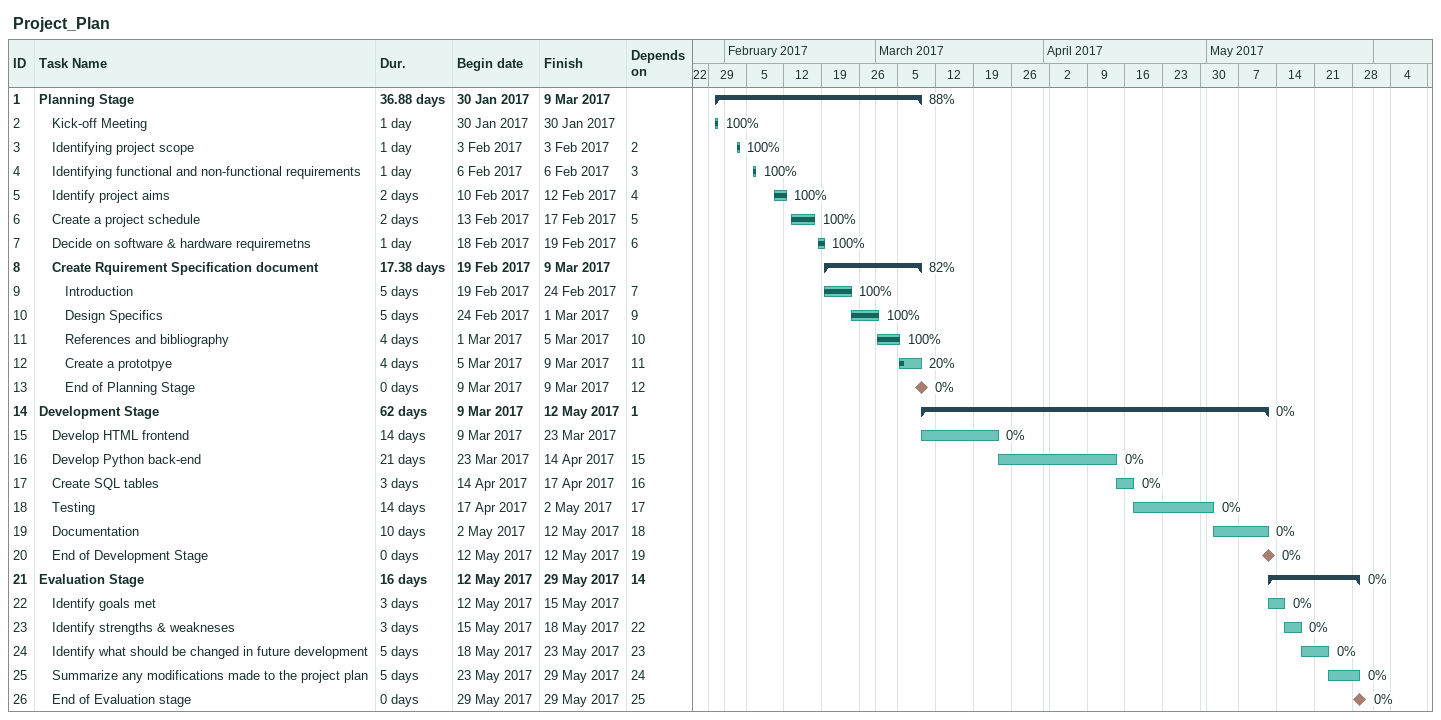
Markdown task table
Project_Plan

| ID | Level | Task | Duration | Start | Finish | Predecessors | % complete |
|---|---|---|---|---|---|---|---|
| 1 | 1 | **Planning Stage** | 36.88d | 2017-01-30 | 2017-03-09 |  | 88 |
| 2 | 2 | Kick-off Meeting | 1d | 2017-01-30 | 2017-01-30 |  | 100 |
| 3 | 2 | Identifying project scope | 1d | 2017-02-03 | 2017-02-03 | 2 | 100 |
| 4 | 2 | Identifying functional and non-functional requirements | 1d | 2017-02-06 | 2017-02-06 | 3 | 100 |
| 5 | 2 | Identify project aims | 2d | 2017-02-10 | 2017-02-12 | 4 | 100 |
| 6 | 2 | Create a project schedule | 2d | 2017-02-13 | 2017-02-17 | 5 | 100 |
| 7 | 2 | Decide on software & hardware requiremetns | 1d | 2017-02-18 | 2017-02-19 | 6 | 100 |
| 8 | 2 | **Create Rquirement Specification document** | 17.38d | 2017-02-19 | 2017-03-09 |  | 82 |
| 9 | 3 | Introduction | 5d | 2017-02-19 | 2017-02-24 | 7 | 100 |
| 10 | 3 | Design Specifics | 5d | 2017-02-24 | 2017-03-01 | 9 | 100 |
| 11 | 3 | References and bibliography | 4d | 2017-03-01 | 2017-03-05 | 10 | 100 |
| 12 | 3 | Create a prototpye | 4d | 2017-03-05 | 2017-03-09 | 11 | 20 |
| 13 | 3 | End of Planning Stage | 0d | 2017-03-09 | 2017-03-09 | 12 | 0 |
| 14 | 1 | **Development Stage** | 62d | 2017-03-09 | 2017-05-12 | 1 | 0 |
| 15 | 2 | Develop HTML frontend | 14d | 2017-03-09 | 2017-03-23 |  | 0 |
| 16 | 2 | Develop Python back-end | 21d | 2017-03-23 | 2017-04-14 | 15 | 0 |
| 17 | 2 | Create SQL tables | 3d | 2017-04-14 | 2017-04-17 | 16 | 0 |
| 18 | 2 | Testing | 14d | 2017-04-17 | 2017-05-02 | 17 | 0 |
| 19 | 2 | Documentation | 10d | 2017-05-02 | 2017-05-12 | 18 | 0 |
| 20 | 2 | End of Development Stage | 0d | 2017-05-12 | 2017-05-12 | 19 | 0 |
| 21 | 1 | **Evaluation Stage** | 16d | 2017-05-12 | 2017-05-29 | 14 | 0 |
| 22 | 2 | Identify goals met | 3d | 2017-05-12 | 2017-05-15 |  | 0 |
| 23 | 2 | Identify strengths & weakneses | 3d | 2017-05-15 | 2017-05-18 | 22 | 0 |
| 24 | 2 | Identify what should be changed in future development | 5d | 2017-05-18 | 2017-05-23 | 23 | 0 |
| 25 | 2 | Summarize any modifications made to the project plan | 5d | 2017-05-23 | 2017-05-29 | 24 | 0 |
| 26 | 2 | End of Evaluation stage | 0d | 2017-05-29 | 2017-05-29 | 25 | 0 |
